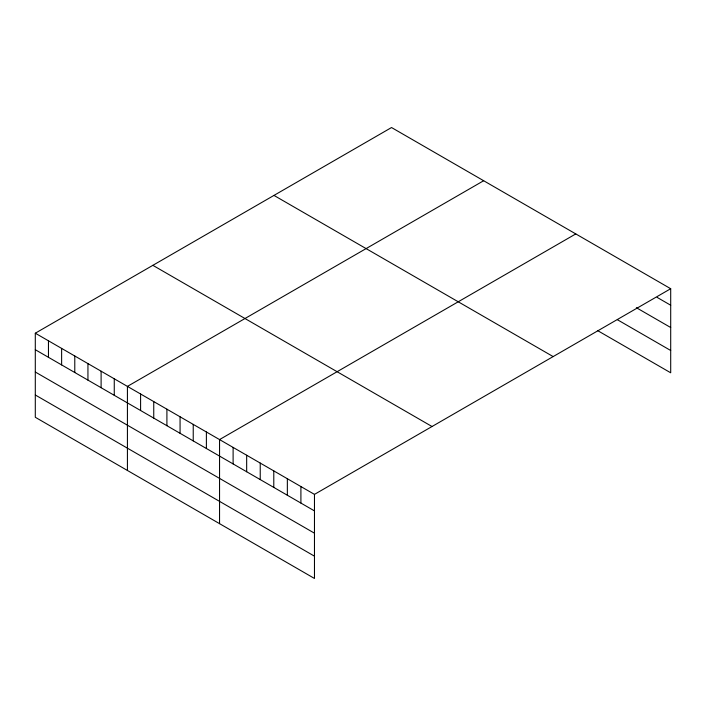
<?xml version="1.0" encoding="UTF-8"?>
<svg xmlns="http://www.w3.org/2000/svg" width="706" height="706" viewBox="0 0 706 706"><rect width="100%" height="100%" fill="white"/><g stroke="black" fill="none" stroke-linecap="round" stroke-linejoin="round"><path stroke-width="1.06" d="M670.7 288.719L314.47 494.385L314.47 578.461L35.3 417.281L35.3 333.206L391.53 127.539L670.7 288.719L670.7 372.794L597.479 330.523M483.654 180.727L127.424 386.394L127.424 470.47M575.778 233.915L219.548 439.582L219.548 523.667M657.136 297.402L670.7 305.23M636.353 307.692L670.7 327.522M617.362 319.703L670.7 350.494M273.972 195.412L553.142 356.583M152.858 265.332L432.028 426.512M35.3 333.206L314.47 494.385M35.3 349.717L314.47 510.897M35.3 372.018L314.47 533.189M35.3 394.989L314.47 556.169M300.906 486.558L300.906 503.069M287.351 478.721L287.351 495.241M273.787 470.893L273.787 487.414M260.232 463.065L260.232 479.577M246.668 455.238L246.668 471.749M233.112 447.41L233.112 463.921M206.39 431.984L206.39 448.495M193.232 424.385L193.232 440.897M180.065 416.787L180.065 433.299M166.907 409.189L166.907 425.7M153.749 401.59L153.749 418.102M140.591 393.992L140.591 410.504M114.266 378.795L114.266 395.307M101.108 371.197L101.108 387.709M87.941 363.599L87.941 380.11M74.783 356L74.783 372.512M61.625 348.402L61.625 364.914M48.458 340.804L48.458 357.315"/></g></svg>
